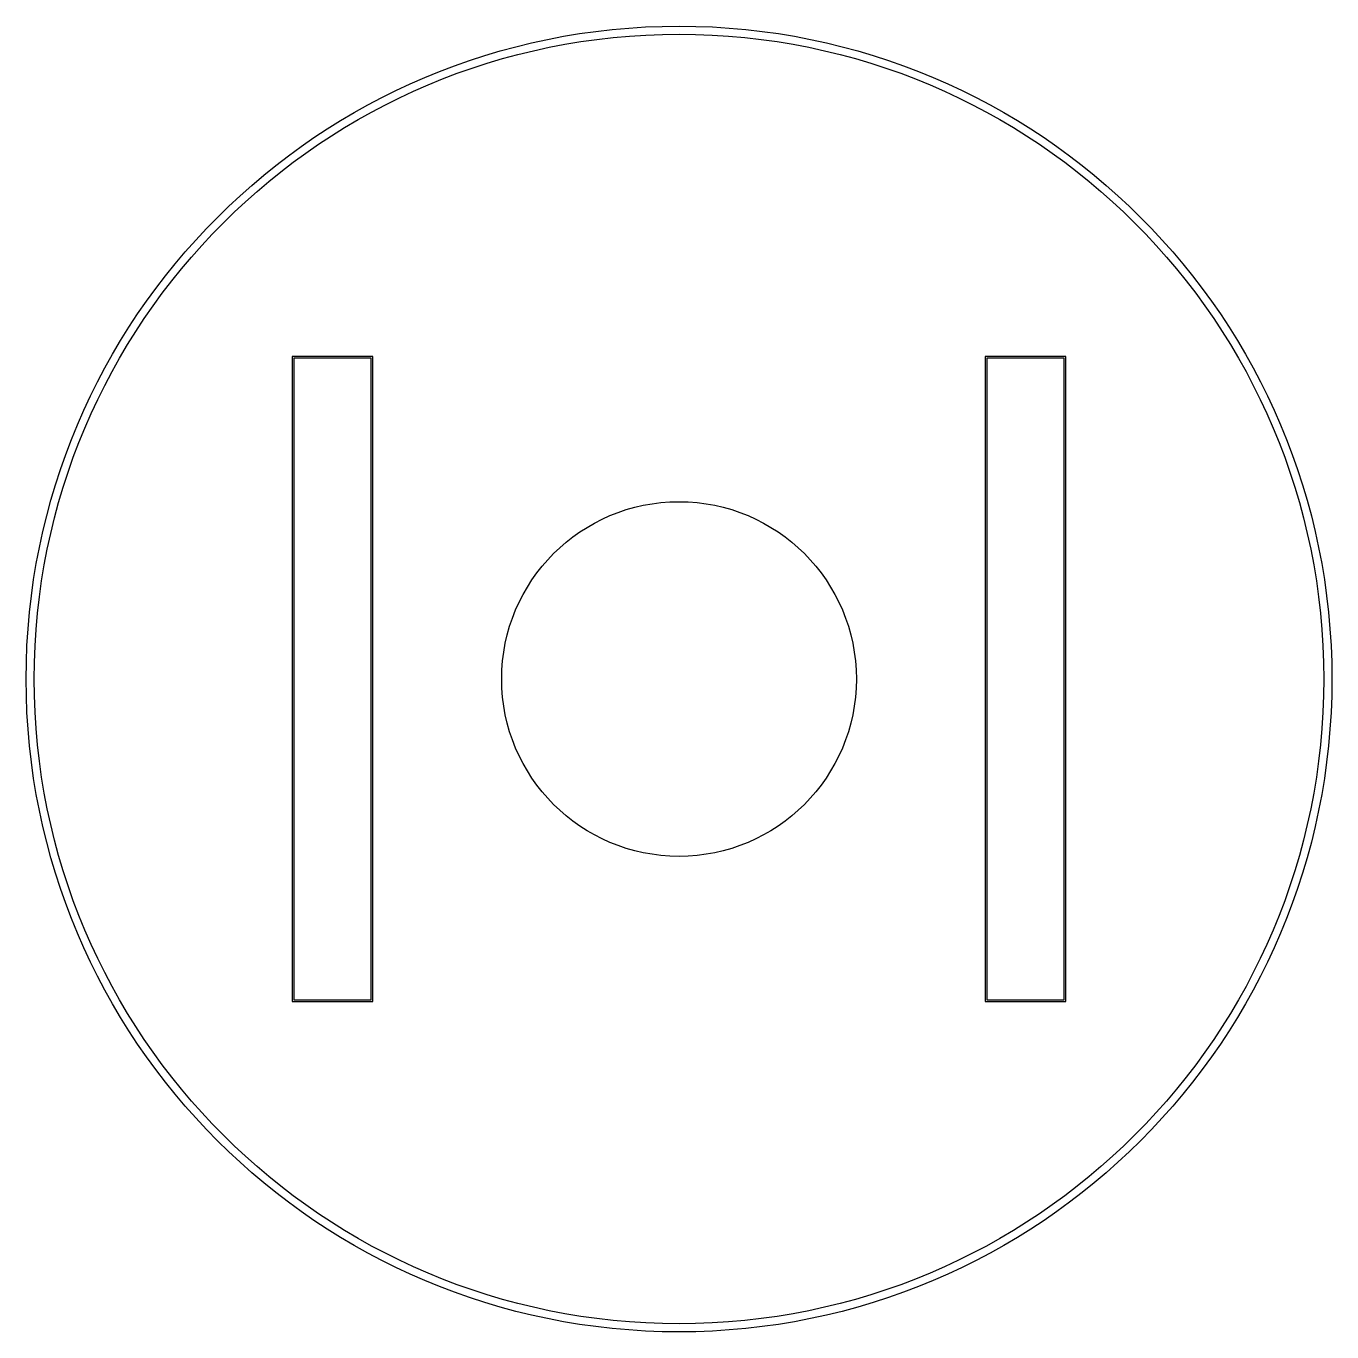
# Model space of a CAD drawing. Extents: x 0.17 to 4.22, y 0.05 to 4.1.
import ezdxf

# ---------------------------------------------------------------- set-up
doc = ezdxf.new("R2010")
doc.units = 0
doc.header["$MEASUREMENT"] = 0
doc.layers.add('holes', color=1, linetype='Continuous')
doc.layers.add('outline', color=3, linetype='Continuous')

msp = doc.modelspace()

# ---------------------------------------------------------------- linework, layer by layer
at = {"linetype": 'Continuous', "flags": 128}
for points in [[(1.2438, 3.0751), (0.9938, 3.0751), (0.9938, 1.0751), (1.2438, 1.0751)], [(3.1438, 3.0751), (3.1438, 1.0751), (3.3938, 1.0751), (3.3938, 3.0751)]]:
    msp.add_lwpolyline(points, close=True, dxfattribs=at)
at = {"linetype": 'Continuous'}
msp.add_circle((2.1938, 2.0751), 2, dxfattribs=at)
at = {"layer": 'holes', "linetype": 'Continuous', "flags": 128}
for points in [[(1.2388, 3.0701), (0.9988, 3.0701), (0.9988, 1.0801), (1.2388, 1.0801)], [(3.1488, 3.0701), (3.1488, 1.0801), (3.3888, 1.0801), (3.3888, 3.0701)]]:
    msp.add_lwpolyline(points, close=True, dxfattribs=at)
at = {"layer": 'holes', "linetype": 'Continuous'}
msp.add_circle((2.1938, 2.0751), 0.55, dxfattribs=at)
at = {"layer": 'outline', "linetype": 'Continuous'}
msp.add_circle((2.1938, 2.0751), 2.025, dxfattribs=at)

doc.saveas('drawing.dxf')
